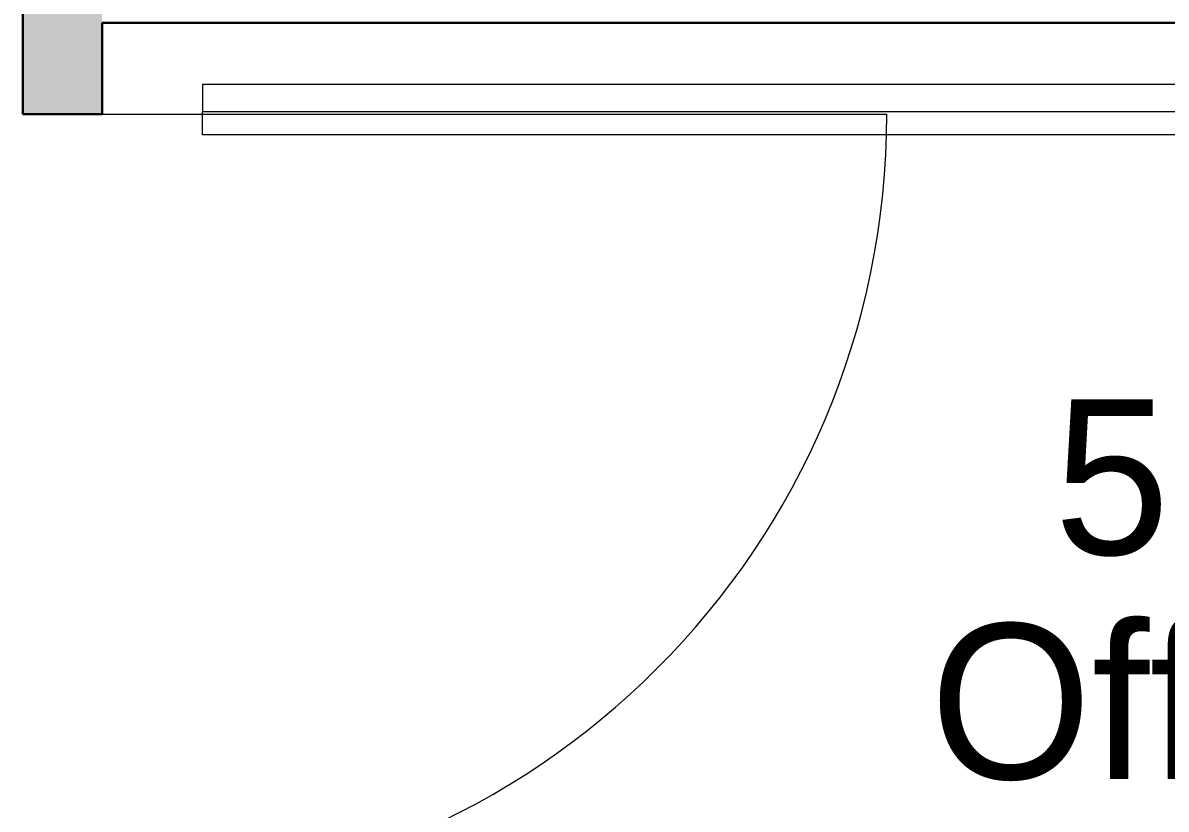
# Model space of a CAD drawing. Header units: millimetres. Extents: x 155927 to 326028, y -36033 to 97293.
# Drawn here: x 226351 to 227822, y 16843 to 17856 of the extents above; entities that cross this region are included whole.
import ezdxf

# ---------------------------------------------------------------- set-up
doc = ezdxf.new("R2010")
doc.units = ezdxf.units.MM
doc.header["$MEASUREMENT"] = 0
for name, color, linetype, lineweight in [('A-AREA-IDEN', 7, 'CONTINUOUS', 9), ('A-DOOR', 4, 'CONTINUOUS', 9), ('A-WALL-PATT', 7, 'CONTINUOUS', 9), ('I-FURN', 8, 'CONTINUOUS', 9), ('I-WALL', 7, 'CONTINUOUS', 9)]:
    doc.layers.add(name, color=color, linetype=linetype, lineweight=lineweight)
doc.styles.add('Century Gothic', font='GOTHIC.TTF', dxfattribs={"height": 200})

msp = doc.modelspace()

# ---------------------------------------------------------------- hatches: boundary and pattern name
at = {"layer": 'A-WALL-PATT'}
h = msp.add_hatch(color=256, dxfattribs=at)
h.paths.add_polyline_path([(226452.8, 15118.6), (226452.8, 16728.1), (226350.8, 16728.1), (226350.8, 15118.6)], flags=0)
h.paths.add_polyline_path([(226452.8, 17738.1), (226452.8, 19428.1), (226350.8, 19428.1), (226350.8, 17738.1)], flags=0)
h.paths.add_polyline_path([(226350.8, 20438.1), (226452.8, 20438.1), (226452.8, 22128.1), (226350.8, 22128.1), (226350.8, 21732.4)], flags=0)
h.paths.add_polyline_path([(226452.8, 23138.1), (226452.8, 24829.1), (226350.8, 24829.1), (226350.8, 23138.1)], flags=0)
h.paths.add_polyline_path([(226350.8, 25839.1), (226452.8, 25839.1), (226452.8, 26057.6), (226350.8, 26057.6)], flags=0)

# ---------------------------------------------------------------- linework, layer by layer
at = {"layer": 'A-DOOR'}
msp.add_line((226452.8, 17738.1), (227462.8, 17738.1), dxfattribs=at)
msp.add_arc((226452.8, 17738.1), 1010, 270, 0, dxfattribs=at)
at = {"layer": 'I-FURN'}
for p, q in [((228982.2, 17776.3), (226582.2, 17776.3)), ((226582.2, 17776.3), (226582.2, 17741.3)), ((226582.2, 17741.3), (228982.2, 17741.3)), ((226582.2, 17711.3), (226582.2, 17741.3)), ((226582.2, 17741.3), (228982.2, 17741.3)), ((228982.2, 17711.3), (226582.2, 17711.3))]:
    msp.add_line(p, q, dxfattribs=at)
at = {"layer": 'I-WALL', "lineweight": 30}
for p, q in [((226350.8, 19428.1), (226350.8, 17738.1)), ((226452.8, 17855.6), (230738.8, 17855.6)), ((226452.8, 17738.1), (226452.8, 17855.6)), ((226350.8, 17738.1), (226452.8, 17738.1))]:
    msp.add_line(p, q, dxfattribs=at)

# ---------------------------------------------------------------- texts
at = {"layer": 'A-AREA-IDEN', "style": 'Century Gothic'}
for s, p in [('5.14', (227678.1, 17170.8)), ('Office', (227518.4, 16881.8))]:
    msp.add_text(s, height=200, dxfattribs=at).set_placement(p)

doc.saveas('drawing.dxf')
